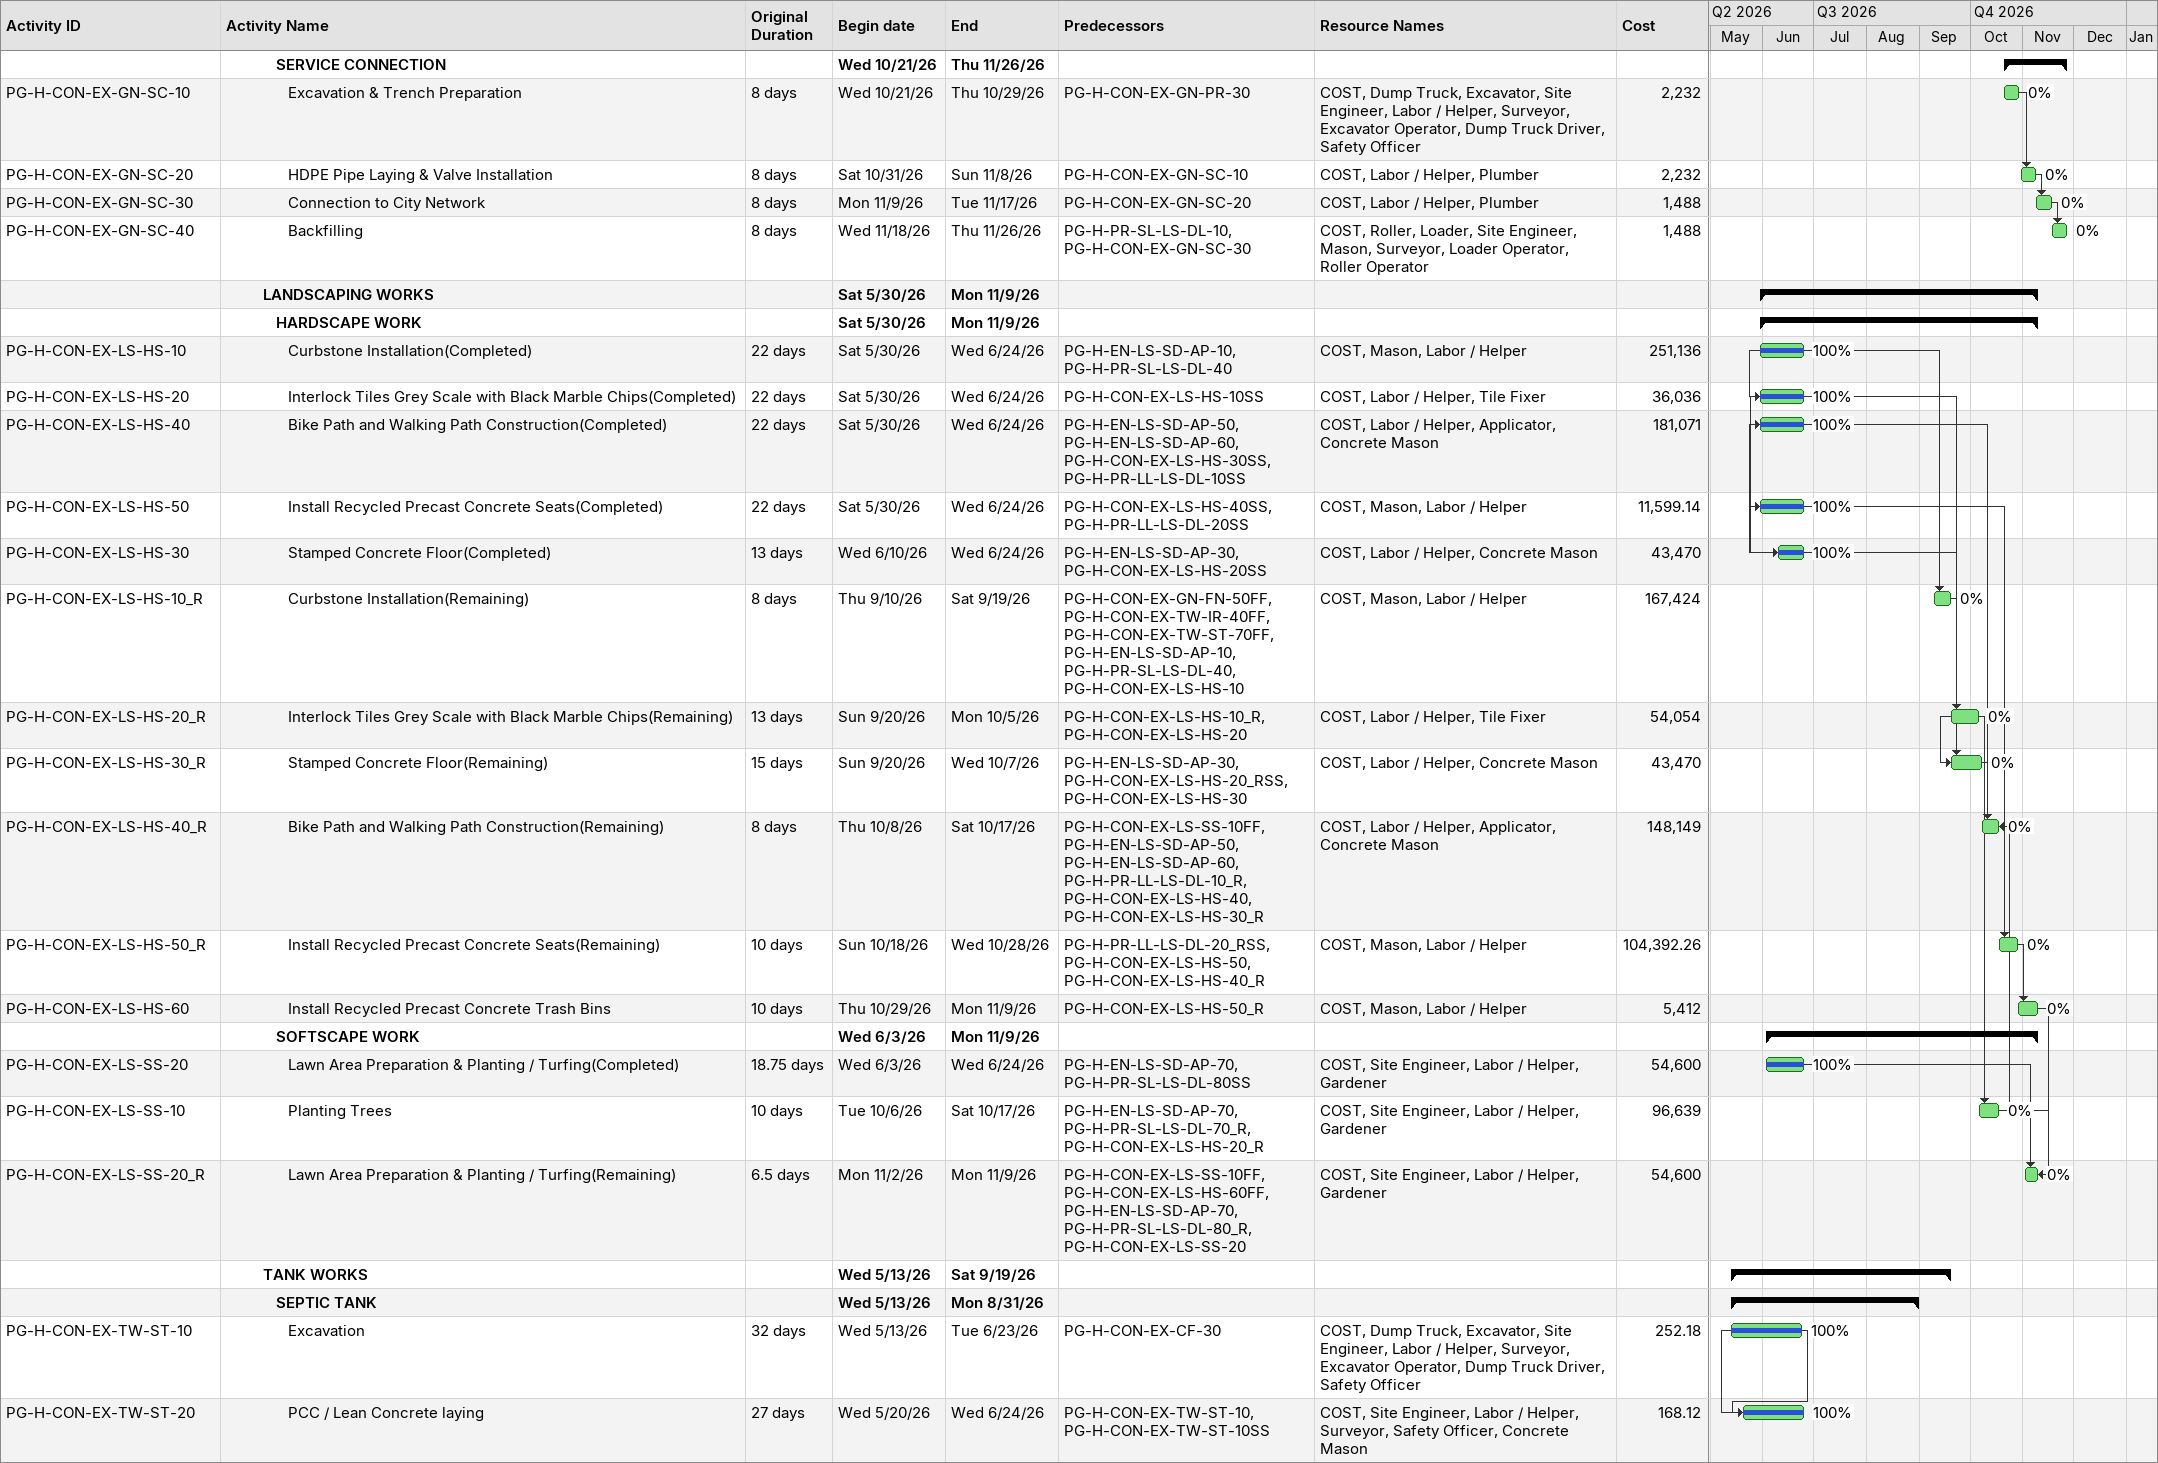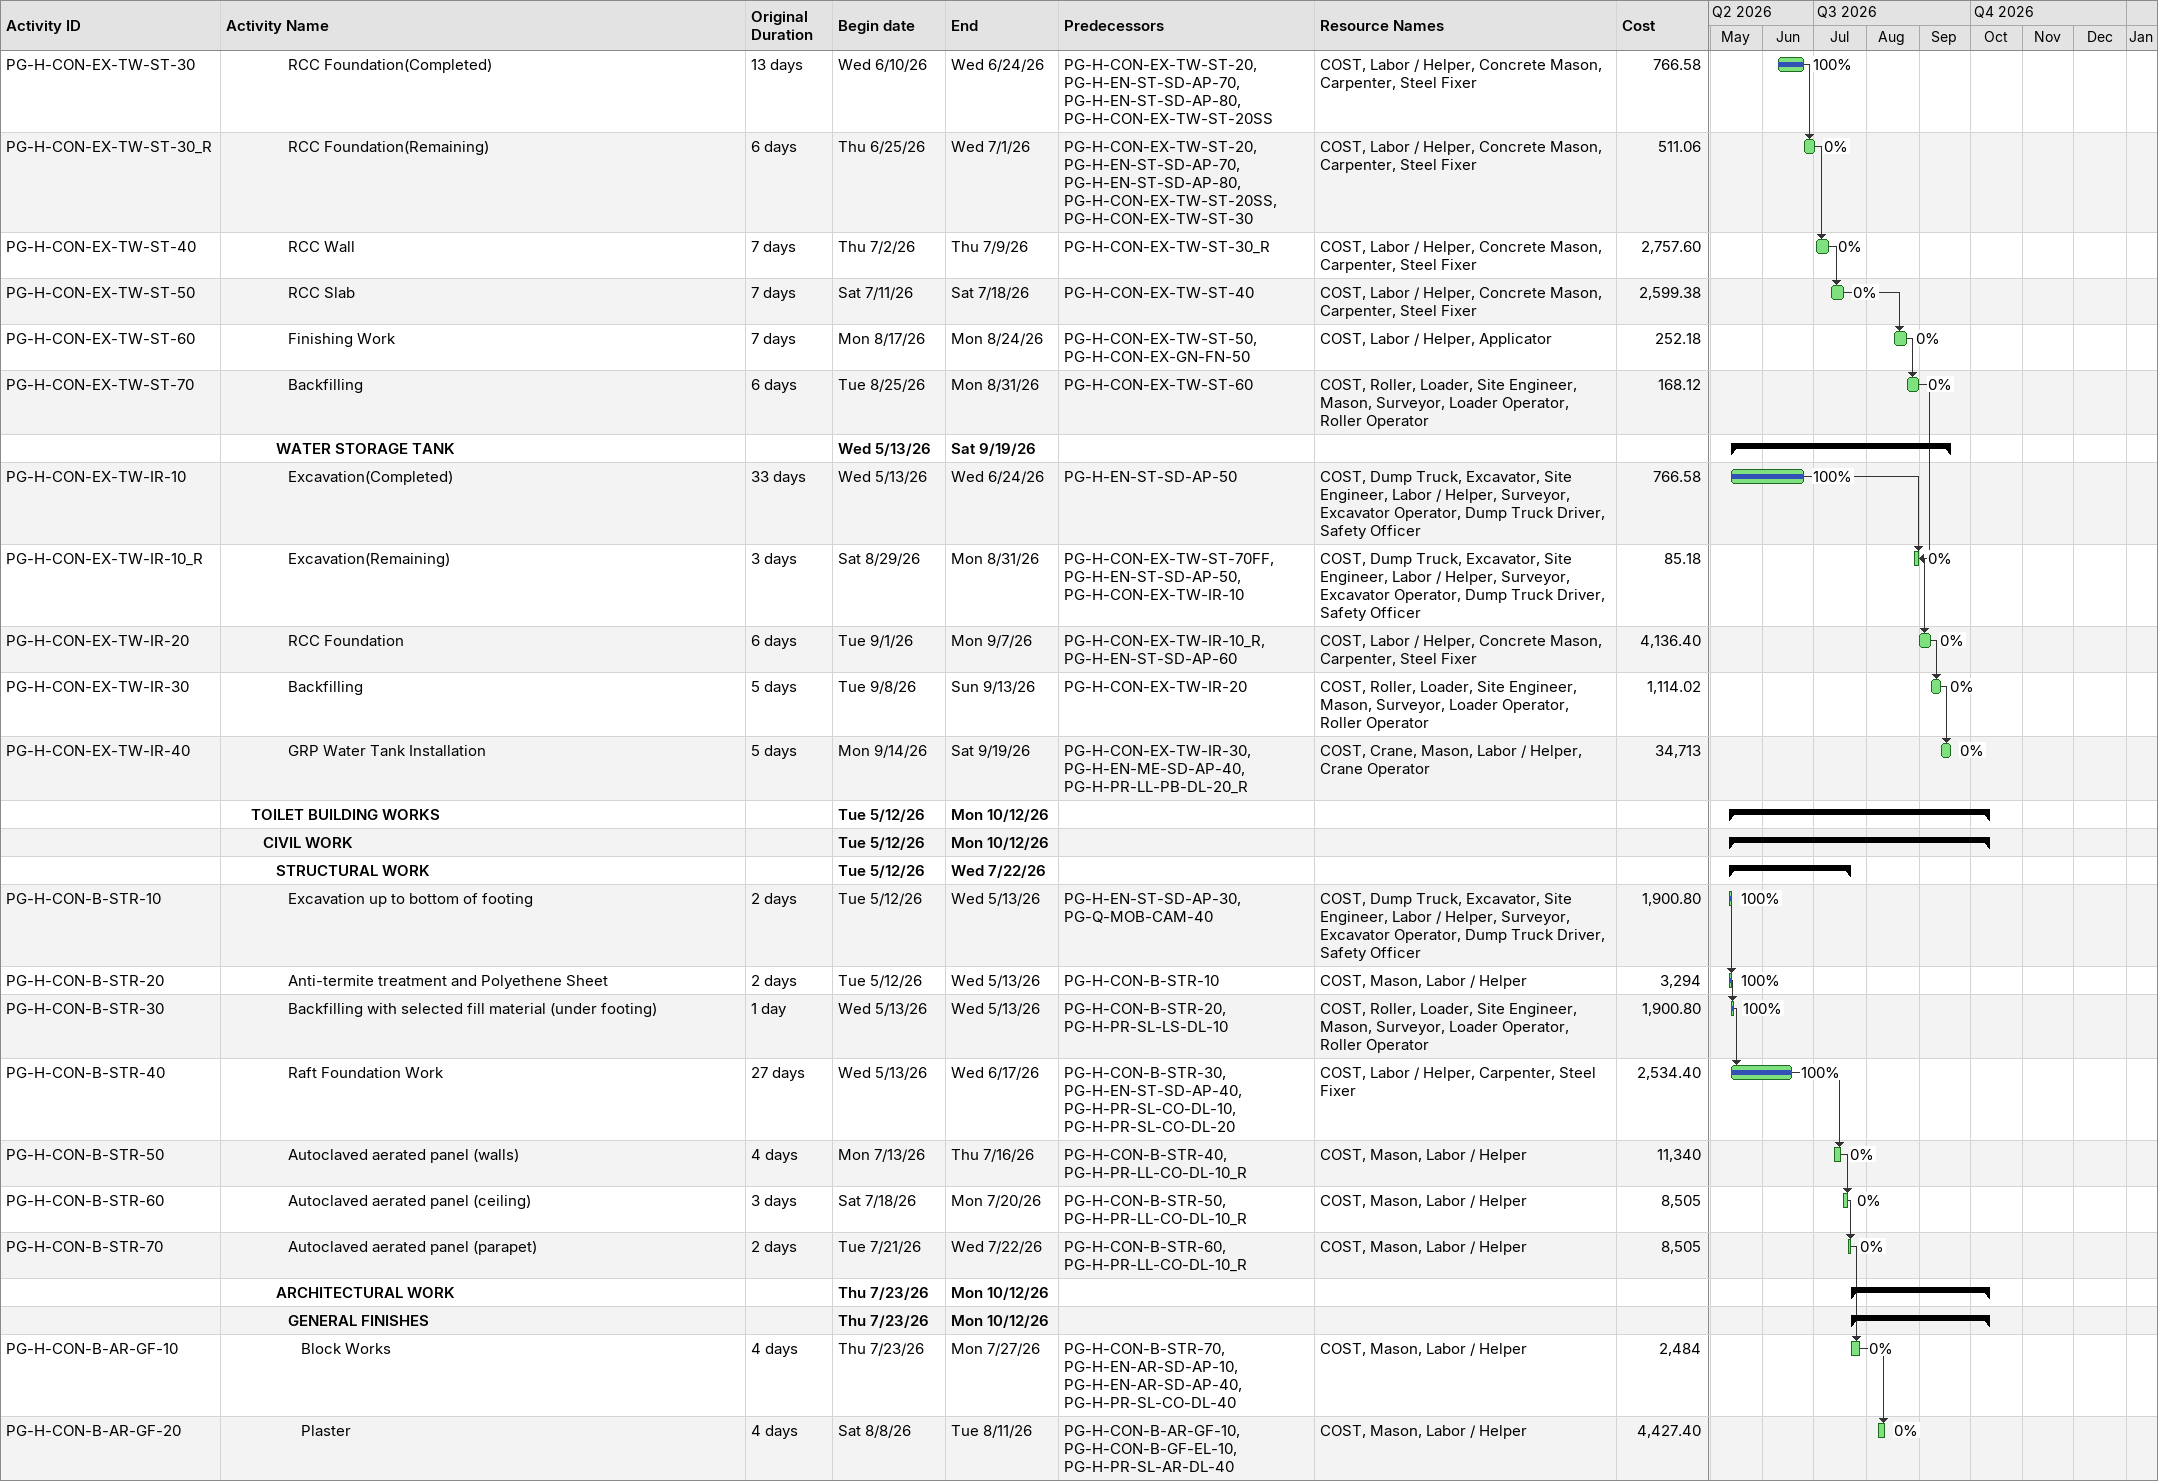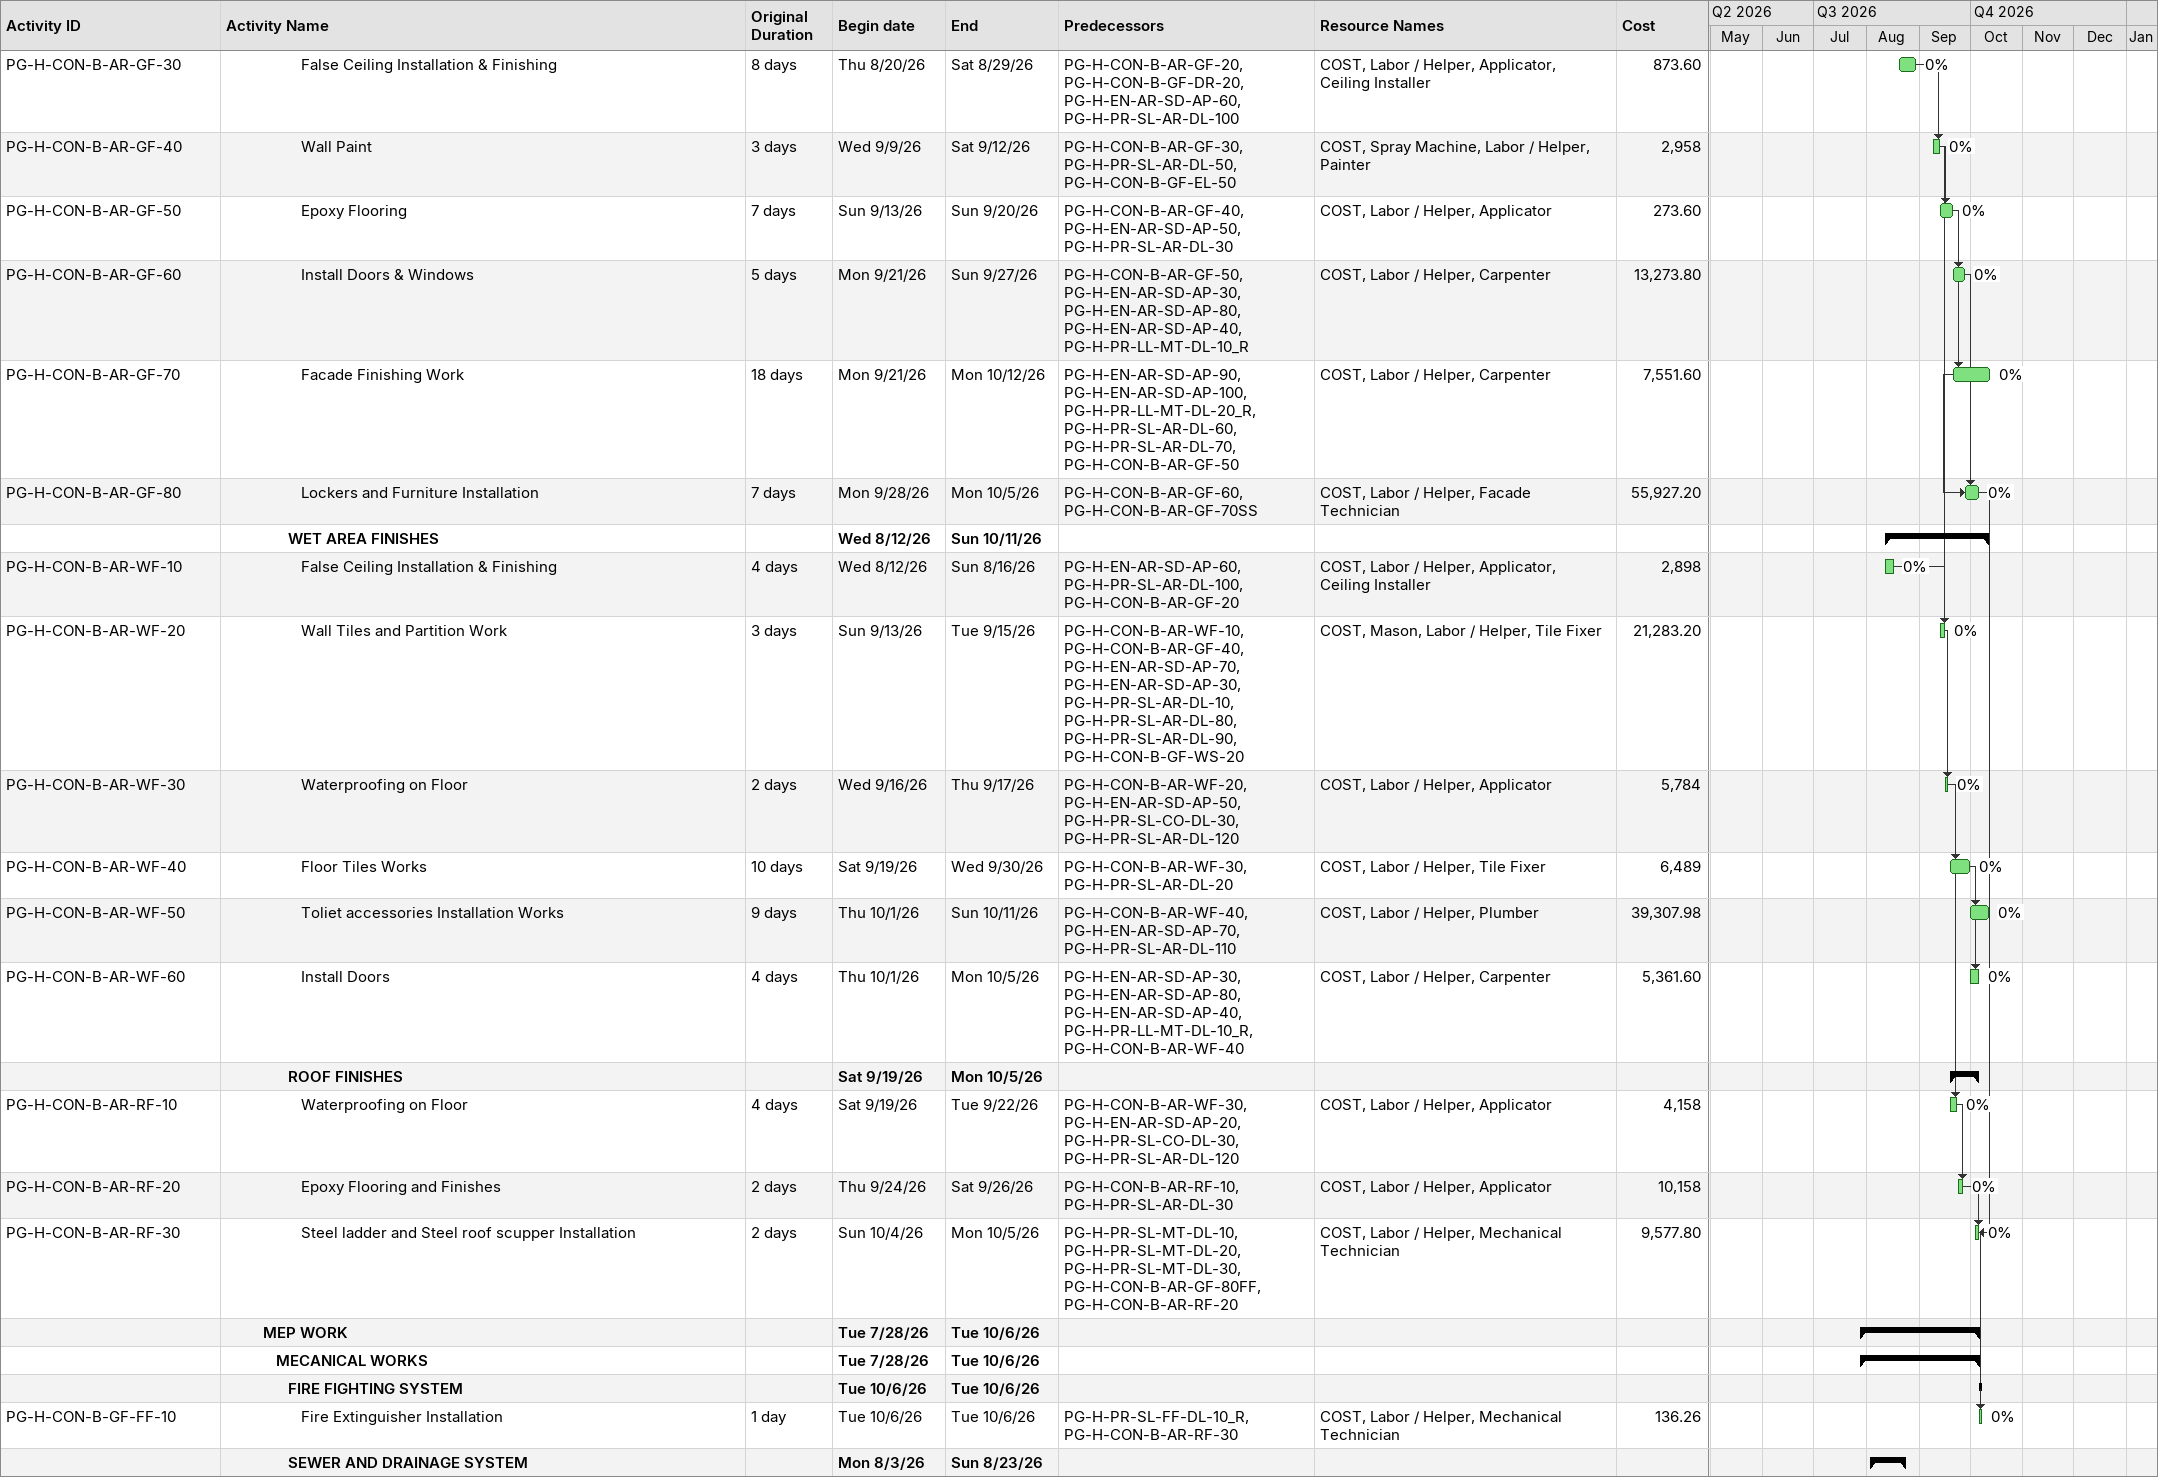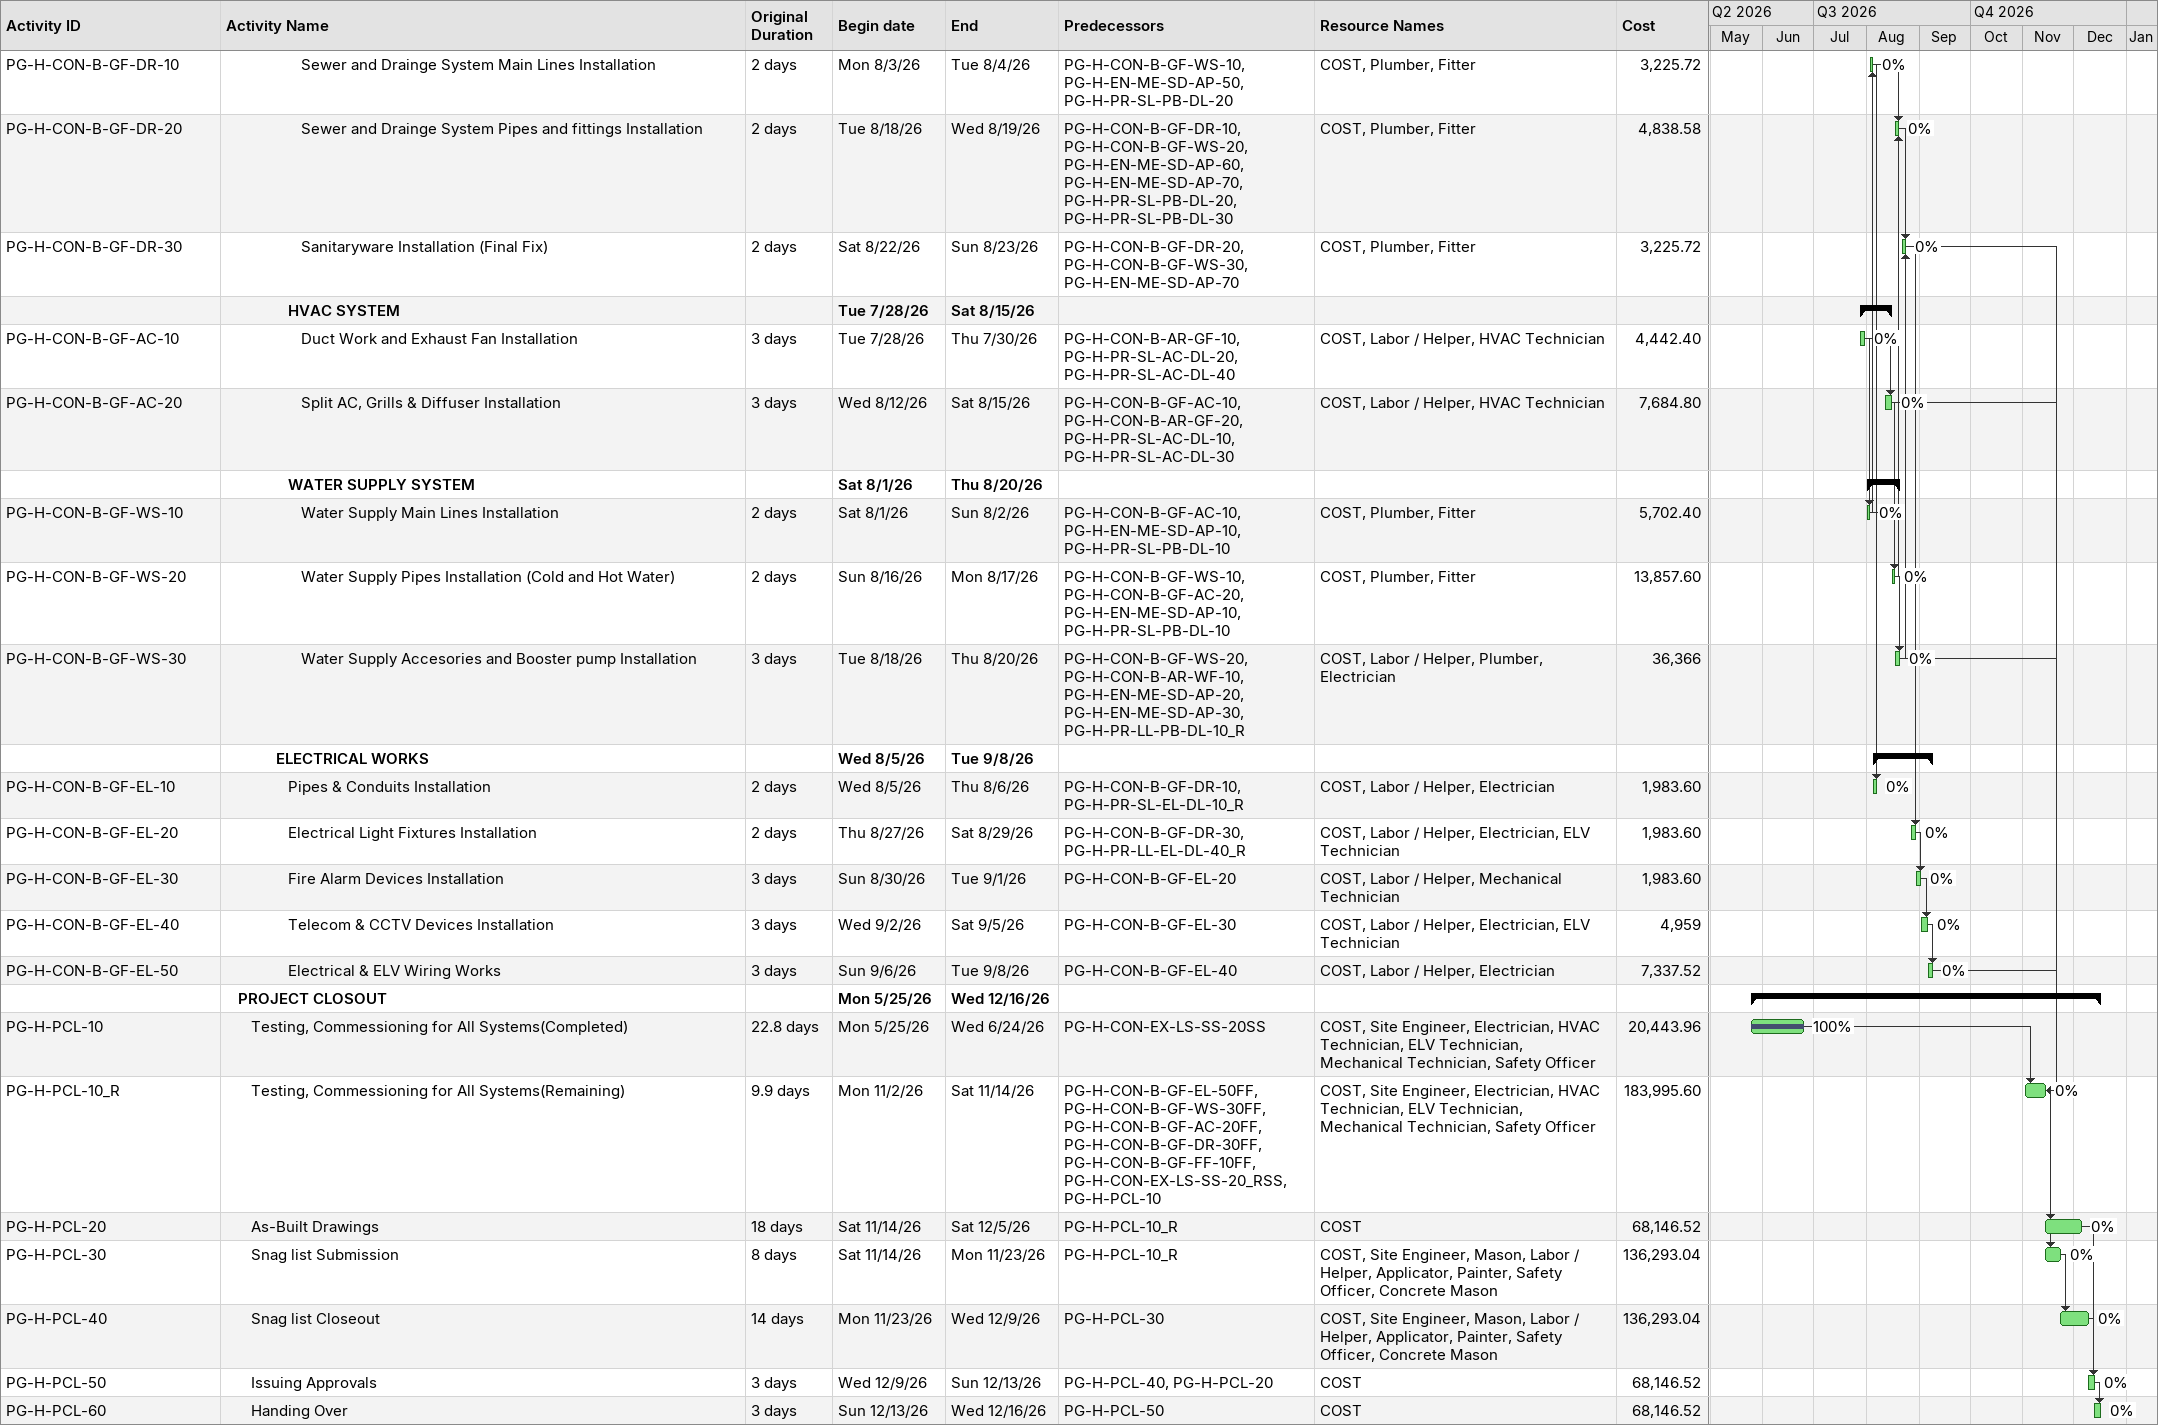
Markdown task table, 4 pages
| ID | Level | Task | Original duration | Start | Finish | Predecessors | Resources | % complete | Cost |
|---|---|---|---|---|---|---|---|---|---|
|  | 5 | **SERVICE CONNECTION** |  | 2026-10-21 | 2026-11-26 |  |  |  |  |
| PG-H-CON-EX-GN-SC-10 | 6 | Excavation & Trench Preparation | 8d | 2026-10-21 | 2026-10-29 | PG-H-CON-EX-GN-PR-30 | COST, Dump Truck, Excavator, Site Engineer, Labor / Helper, Surveyor, Excavator Operator, Dump Truck Driver, Safety Officer | 0 | 2232 |
| PG-H-CON-EX-GN-SC-20 | 6 | HDPE Pipe Laying & Valve Installation | 8d | 2026-10-31 | 2026-11-08 | PG-H-CON-EX-GN-SC-10 | COST, Labor / Helper, Plumber | 0 | 2232 |
| PG-H-CON-EX-GN-SC-30 | 6 | Connection to City Network | 8d | 2026-11-09 | 2026-11-17 | PG-H-CON-EX-GN-SC-20 | COST, Labor / Helper, Plumber | 0 | 1488 |
| PG-H-CON-EX-GN-SC-40 | 6 | Backfilling | 8d | 2026-11-18 | 2026-11-26 | PG-H-PR-SL-LS-DL-10, PG-H-CON-EX-GN-SC-30 | COST, Roller, Loader, Site Engineer, Mason, Surveyor, Loader Operator, Roller Operator | 0 | 1488 |
|  | 4 | **LANDSCAPING WORKS** |  | 2026-05-30 | 2026-11-09 |  |  |  |  |
|  | 5 | **HARDSCAPE WORK** |  | 2026-05-30 | 2026-11-09 |  |  |  |  |
| PG-H-CON-EX-LS-HS-10 | 6 | Curbstone Installation(Completed) | 22d | 2026-05-30 | 2026-06-24 | PG-H-EN-LS-SD-AP-10, PG-H-PR-SL-LS-DL-40 | COST, Mason, Labor / Helper | 100 | 251136 |
| PG-H-CON-EX-LS-HS-20 | 6 | Interlock Tiles Grey Scale with Black Marble Chips(Completed) | 22d | 2026-05-30 | 2026-06-24 | PG-H-CON-EX-LS-HS-10SS | COST, Labor / Helper, Tile Fixer | 100 | 36036 |
| PG-H-CON-EX-LS-HS-40 | 6 | Bike Path and Walking Path Construction(Completed) | 22d | 2026-05-30 | 2026-06-24 | PG-H-EN-LS-SD-AP-50, PG-H-EN-LS-SD-AP-60, PG-H-CON-EX-LS-HS-30SS, PG-H-PR-LL-LS-DL-10SS | COST, Labor / Helper, Applicator, Concrete Mason | 100 | 181071 |
| PG-H-CON-EX-LS-HS-50 | 6 | Install Recycled Precast Concrete Seats(Completed) | 22d | 2026-05-30 | 2026-06-24 | PG-H-CON-EX-LS-HS-40SS, PG-H-PR-LL-LS-DL-20SS | COST, Mason, Labor / Helper | 100 | 11599.14 |
| PG-H-CON-EX-LS-HS-30 | 6 | Stamped Concrete Floor(Completed) | 13d | 2026-06-10 | 2026-06-24 | PG-H-EN-LS-SD-AP-30, PG-H-CON-EX-LS-HS-20SS | COST, Labor / Helper, Concrete Mason | 100 | 43470 |
| PG-H-CON-EX-LS-HS-10_R | 6 | Curbstone Installation(Remaining) | 8d | 2026-09-10 | 2026-09-19 | PG-H-CON-EX-GN-FN-50FF, PG-H-CON-EX-TW-IR-40FF, PG-H-CON-EX-TW-ST-70FF, PG-H-EN-LS-SD-AP-10, PG-H-PR-SL-LS-DL-40, PG-H-CON-EX-LS-HS-10 | COST, Mason, Labor / Helper | 0 | 167424 |
| PG-H-CON-EX-LS-HS-20_R | 6 | Interlock Tiles Grey Scale with Black Marble Chips(Remaining) | 13d | 2026-09-20 | 2026-10-05 | PG-H-CON-EX-LS-HS-10_R, PG-H-CON-EX-LS-HS-20 | COST, Labor / Helper, Tile Fixer | 0 | 54054 |
| PG-H-CON-EX-LS-HS-30_R | 6 | Stamped Concrete Floor(Remaining) | 15d | 2026-09-20 | 2026-10-07 | PG-H-EN-LS-SD-AP-30, PG-H-CON-EX-LS-HS-20_RSS, PG-H-CON-EX-LS-HS-30 | COST, Labor / Helper, Concrete Mason | 0 | 43470 |
| PG-H-CON-EX-LS-HS-40_R | 6 | Bike Path and Walking Path Construction(Remaining) | 8d | 2026-10-08 | 2026-10-17 | PG-H-CON-EX-LS-SS-10FF, PG-H-EN-LS-SD-AP-50, PG-H-EN-LS-SD-AP-60, PG-H-PR-LL-LS-DL-10_R, PG-H-CON-EX-LS-HS-40, PG-H-CON-EX-LS-HS-30_R | COST, Labor / Helper, Applicator, Concrete Mason | 0 | 148149 |
| PG-H-CON-EX-LS-HS-50_R | 6 | Install Recycled Precast Concrete Seats(Remaining) | 10d | 2026-10-18 | 2026-10-28 | PG-H-PR-LL-LS-DL-20_RSS, PG-H-CON-EX-LS-HS-50, PG-H-CON-EX-LS-HS-40_R | COST, Mason, Labor / Helper | 0 | 104392.26 |
| PG-H-CON-EX-LS-HS-60 | 6 | Install Recycled Precast Concrete Trash Bins | 10d | 2026-10-29 | 2026-11-09 | PG-H-CON-EX-LS-HS-50_R | COST, Mason, Labor / Helper | 0 | 5412 |
|  | 5 | **SOFTSCAPE WORK** |  | 2026-06-03 | 2026-11-09 |  |  |  |  |
| PG-H-CON-EX-LS-SS-20 | 6 | Lawn Area Preparation & Planting / Turfing(Completed) | 18.75d | 2026-06-03 | 2026-06-24 | PG-H-EN-LS-SD-AP-70, PG-H-PR-SL-LS-DL-80SS | COST, Site Engineer, Labor / Helper, Gardener | 100 | 54600 |
| PG-H-CON-EX-LS-SS-10 | 6 | Planting Trees | 10d | 2026-10-06 | 2026-10-17 | PG-H-EN-LS-SD-AP-70, PG-H-PR-SL-LS-DL-70_R, PG-H-CON-EX-LS-HS-20_R | COST, Site Engineer, Labor / Helper, Gardener | 0 | 96639 |
| PG-H-CON-EX-LS-SS-20_R | 6 | Lawn Area Preparation & Planting / Turfing(Remaining) | 6.5d | 2026-11-02 | 2026-11-09 | PG-H-CON-EX-LS-SS-10FF, PG-H-CON-EX-LS-HS-60FF, PG-H-EN-LS-SD-AP-70, PG-H-PR-SL-LS-DL-80_R, PG-H-CON-EX-LS-SS-20 | COST, Site Engineer, Labor / Helper, Gardener | 0 | 54600 |
|  | 4 | **TANK WORKS** |  | 2026-05-13 | 2026-09-19 |  |  |  |  |
|  | 5 | **SEPTIC TANK** |  | 2026-05-13 | 2026-08-31 |  |  |  |  |
| PG-H-CON-EX-TW-ST-10 | 6 | Excavation | 32d | 2026-05-13 | 2026-06-23 | PG-H-CON-EX-CF-30 | COST, Dump Truck, Excavator, Site Engineer, Labor / Helper, Surveyor, Excavator Operator, Dump Truck Driver, Safety Officer | 100 | 252.18 |
| PG-H-CON-EX-TW-ST-20 | 6 | PCC / Lean Concrete laying | 27d | 2026-05-20 | 2026-06-24 | PG-H-CON-EX-TW-ST-10, PG-H-CON-EX-TW-ST-10SS | COST, Site Engineer, Labor / Helper, Surveyor, Safety Officer, Concrete Mason | 100 | 168.12 |
| PG-H-CON-EX-TW-ST-30 | 6 | RCC Foundation(Completed) | 13d | 2026-06-10 | 2026-06-24 | PG-H-CON-EX-TW-ST-20, PG-H-EN-ST-SD-AP-70, PG-H-EN-ST-SD-AP-80, PG-H-CON-EX-TW-ST-20SS | COST, Labor / Helper, Concrete Mason, Carpenter, Steel Fixer | 100 | 766.58 |
| PG-H-CON-EX-TW-ST-30_R | 6 | RCC Foundation(Remaining) | 6d | 2026-06-25 | 2026-07-01 | PG-H-CON-EX-TW-ST-20, PG-H-EN-ST-SD-AP-70, PG-H-EN-ST-SD-AP-80, PG-H-CON-EX-TW-ST-20SS, PG-H-CON-EX-TW-ST-30 | COST, Labor / Helper, Concrete Mason, Carpenter, Steel Fixer | 0 | 511.06 |
| PG-H-CON-EX-TW-ST-40 | 6 | RCC Wall | 7d | 2026-07-02 | 2026-07-09 | PG-H-CON-EX-TW-ST-30_R | COST, Labor / Helper, Concrete Mason, Carpenter, Steel Fixer | 0 | 2757.60 |
| PG-H-CON-EX-TW-ST-50 | 6 | RCC Slab | 7d | 2026-07-11 | 2026-07-18 | PG-H-CON-EX-TW-ST-40 | COST, Labor / Helper, Concrete Mason, Carpenter, Steel Fixer | 0 | 2599.38 |
| PG-H-CON-EX-TW-ST-60 | 6 | Finishing Work | 7d | 2026-08-17 | 2026-08-24 | PG-H-CON-EX-TW-ST-50, PG-H-CON-EX-GN-FN-50 | COST, Labor / Helper, Applicator | 0 | 252.18 |
| PG-H-CON-EX-TW-ST-70 | 6 | Backfilling | 6d | 2026-08-25 | 2026-08-31 | PG-H-CON-EX-TW-ST-60 | COST, Roller, Loader, Site Engineer, Mason, Surveyor, Loader Operator, Roller Operator | 0 | 168.12 |
|  | 5 | **WATER STORAGE TANK** |  | 2026-05-13 | 2026-09-19 |  |  |  |  |
| PG-H-CON-EX-TW-IR-10 | 6 | Excavation(Completed) | 33d | 2026-05-13 | 2026-06-24 | PG-H-EN-ST-SD-AP-50 | COST, Dump Truck, Excavator, Site Engineer, Labor / Helper, Surveyor, Excavator Operator, Dump Truck Driver, Safety Officer | 100 | 766.58 |
| PG-H-CON-EX-TW-IR-10_R | 6 | Excavation(Remaining) | 3d | 2026-08-29 | 2026-08-31 | PG-H-CON-EX-TW-ST-70FF, PG-H-EN-ST-SD-AP-50, PG-H-CON-EX-TW-IR-10 | COST, Dump Truck, Excavator, Site Engineer, Labor / Helper, Surveyor, Excavator Operator, Dump Truck Driver, Safety Officer | 0 | 85.18 |
| PG-H-CON-EX-TW-IR-20 | 6 | RCC Foundation | 6d | 2026-09-01 | 2026-09-07 | PG-H-CON-EX-TW-IR-10_R, PG-H-EN-ST-SD-AP-60 | COST, Labor / Helper, Concrete Mason, Carpenter, Steel Fixer | 0 | 4136.40 |
| PG-H-CON-EX-TW-IR-30 | 6 | Backfilling | 5d | 2026-09-08 | 2026-09-13 | PG-H-CON-EX-TW-IR-20 | COST, Roller, Loader, Site Engineer, Mason, Surveyor, Loader Operator, Roller Operator | 0 | 1114.02 |
| PG-H-CON-EX-TW-IR-40 | 6 | GRP Water Tank Installation | 5d | 2026-09-14 | 2026-09-19 | PG-H-CON-EX-TW-IR-30, PG-H-EN-ME-SD-AP-40, PG-H-PR-LL-PB-DL-20_R | COST, Crane, Mason, Labor / Helper, Crane Operator | 0 | 34713 |
|  | 3 | **TOILET BUILDING WORKS** |  | 2026-05-12 | 2026-10-12 |  |  |  |  |
|  | 4 | **CIVIL WORK** |  | 2026-05-12 | 2026-10-12 |  |  |  |  |
|  | 5 | **STRUCTURAL WORK** |  | 2026-05-12 | 2026-07-22 |  |  |  |  |
| PG-H-CON-B-STR-10 | 6 | Excavation up to bottom of footing | 2d | 2026-05-12 | 2026-05-13 | PG-H-EN-ST-SD-AP-30, PG-Q-MOB-CAM-40 | COST, Dump Truck, Excavator, Site Engineer, Labor / Helper, Surveyor, Excavator Operator, Dump Truck Driver, Safety Officer | 100 | 1900.80 |
| PG-H-CON-B-STR-20 | 6 | Anti-termite treatment and Polyethene Sheet | 2d | 2026-05-12 | 2026-05-13 | PG-H-CON-B-STR-10 | COST, Mason, Labor / Helper | 100 | 3294 |
| PG-H-CON-B-STR-30 | 6 | Backfilling with selected fill material (under footing) | 1d | 2026-05-13 | 2026-05-13 | PG-H-CON-B-STR-20, PG-H-PR-SL-LS-DL-10 | COST, Roller, Loader, Site Engineer, Mason, Surveyor, Loader Operator, Roller Operator | 100 | 1900.80 |
| PG-H-CON-B-STR-40 | 6 | Raft Foundation Work | 27d | 2026-05-13 | 2026-06-17 | PG-H-CON-B-STR-30, PG-H-EN-ST-SD-AP-40, PG-H-PR-SL-CO-DL-10, PG-H-PR-SL-CO-DL-20 | COST, Labor / Helper, Carpenter, Steel Fixer | 100 | 2534.40 |
| PG-H-CON-B-STR-50 | 6 | Autoclaved aerated panel (walls) | 4d | 2026-07-13 | 2026-07-16 | PG-H-CON-B-STR-40, PG-H-PR-LL-CO-DL-10_R | COST, Mason, Labor / Helper | 0 | 11340 |
| PG-H-CON-B-STR-60 | 6 | Autoclaved aerated panel (ceiling) | 3d | 2026-07-18 | 2026-07-20 | PG-H-CON-B-STR-50, PG-H-PR-LL-CO-DL-10_R | COST, Mason, Labor / Helper | 0 | 8505 |
| PG-H-CON-B-STR-70 | 6 | Autoclaved aerated panel (parapet) | 2d | 2026-07-21 | 2026-07-22 | PG-H-CON-B-STR-60, PG-H-PR-LL-CO-DL-10_R | COST, Mason, Labor / Helper | 0 | 8505 |
|  | 5 | **ARCHITECTURAL WORK** |  | 2026-07-23 | 2026-10-12 |  |  |  |  |
|  | 6 | **GENERAL FINISHES** |  | 2026-07-23 | 2026-10-12 |  |  |  |  |
| PG-H-CON-B-AR-GF-10 | 7 | Block Works | 4d | 2026-07-23 | 2026-07-27 | PG-H-CON-B-STR-70, PG-H-EN-AR-SD-AP-10, PG-H-EN-AR-SD-AP-40, PG-H-PR-SL-CO-DL-40 | COST, Mason, Labor / Helper | 0 | 2484 |
| PG-H-CON-B-AR-GF-20 | 7 | Plaster | 4d | 2026-08-08 | 2026-08-11 | PG-H-CON-B-AR-GF-10, PG-H-CON-B-GF-EL-10, PG-H-PR-SL-AR-DL-40 | COST, Mason, Labor / Helper | 0 | 4427.40 |
| PG-H-CON-B-AR-GF-30 | 7 | False Ceiling Installation & Finishing | 8d | 2026-08-20 | 2026-08-29 | PG-H-CON-B-AR-GF-20, PG-H-CON-B-GF-DR-20, PG-H-EN-AR-SD-AP-60, PG-H-PR-SL-AR-DL-100 | COST, Labor / Helper, Applicator, Ceiling Installer | 0 | 873.60 |
| PG-H-CON-B-AR-GF-40 | 7 | Wall Paint | 3d | 2026-09-09 | 2026-09-12 | PG-H-CON-B-AR-GF-30, PG-H-PR-SL-AR-DL-50, PG-H-CON-B-GF-EL-50 | COST, Spray Machine, Labor / Helper, Painter | 0 | 2958 |
| PG-H-CON-B-AR-GF-50 | 7 | Epoxy Flooring | 7d | 2026-09-13 | 2026-09-20 | PG-H-CON-B-AR-GF-40, PG-H-EN-AR-SD-AP-50, PG-H-PR-SL-AR-DL-30 | COST, Labor / Helper, Applicator | 0 | 273.60 |
| PG-H-CON-B-AR-GF-60 | 7 | Install Doors & Windows | 5d | 2026-09-21 | 2026-09-27 | PG-H-CON-B-AR-GF-50, PG-H-EN-AR-SD-AP-30, PG-H-EN-AR-SD-AP-80, PG-H-EN-AR-SD-AP-40, PG-H-PR-LL-MT-DL-10_R | COST, Labor / Helper, Carpenter | 0 | 13273.80 |
| PG-H-CON-B-AR-GF-70 | 7 | Facade Finishing Work | 18d | 2026-09-21 | 2026-10-12 | PG-H-EN-AR-SD-AP-90, PG-H-EN-AR-SD-AP-100, PG-H-PR-LL-MT-DL-20_R, PG-H-PR-SL-AR-DL-60, PG-H-PR-SL-AR-DL-70, PG-H-CON-B-AR-GF-50 | COST, Labor / Helper, Carpenter | 0 | 7551.60 |
| PG-H-CON-B-AR-GF-80 | 7 | Lockers and Furniture Installation | 7d | 2026-09-28 | 2026-10-05 | PG-H-CON-B-AR-GF-60, PG-H-CON-B-AR-GF-70SS | COST, Labor / Helper, Facade Technician | 0 | 55927.20 |
|  | 6 | **WET AREA FINISHES** |  | 2026-08-12 | 2026-10-11 |  |  |  |  |
| PG-H-CON-B-AR-WF-10 | 7 | False Ceiling Installation & Finishing | 4d | 2026-08-12 | 2026-08-16 | PG-H-EN-AR-SD-AP-60, PG-H-PR-SL-AR-DL-100, PG-H-CON-B-AR-GF-20 | COST, Labor / Helper, Applicator, Ceiling Installer | 0 | 2898 |
| PG-H-CON-B-AR-WF-20 | 7 | Wall Tiles and Partition Work | 3d | 2026-09-13 | 2026-09-15 | PG-H-CON-B-AR-WF-10, PG-H-CON-B-AR-GF-40, PG-H-EN-AR-SD-AP-70, PG-H-EN-AR-SD-AP-30, PG-H-PR-SL-AR-DL-10, PG-H-PR-SL-AR-DL-80, PG-H-PR-SL-AR-DL-90, PG-H-CON-B-GF-WS-20 | COST, Mason, Labor / Helper, Tile Fixer | 0 | 21283.20 |
| PG-H-CON-B-AR-WF-30 | 7 | Waterproofing on Floor | 2d | 2026-09-16 | 2026-09-17 | PG-H-CON-B-AR-WF-20, PG-H-EN-AR-SD-AP-50, PG-H-PR-SL-CO-DL-30, PG-H-PR-SL-AR-DL-120 | COST, Labor / Helper, Applicator | 0 | 5784 |
| PG-H-CON-B-AR-WF-40 | 7 | Floor Tiles Works | 10d | 2026-09-19 | 2026-09-30 | PG-H-CON-B-AR-WF-30, PG-H-PR-SL-AR-DL-20 | COST, Labor / Helper, Tile Fixer | 0 | 6489 |
| PG-H-CON-B-AR-WF-50 | 7 | Toliet accessories Installation Works | 9d | 2026-10-01 | 2026-10-11 | PG-H-CON-B-AR-WF-40, PG-H-EN-AR-SD-AP-70, PG-H-PR-SL-AR-DL-110 | COST, Labor / Helper, Plumber | 0 | 39307.98 |
| PG-H-CON-B-AR-WF-60 | 7 | Install Doors | 4d | 2026-10-01 | 2026-10-05 | PG-H-EN-AR-SD-AP-30, PG-H-EN-AR-SD-AP-80, PG-H-EN-AR-SD-AP-40, PG-H-PR-LL-MT-DL-10_R, PG-H-CON-B-AR-WF-40 | COST, Labor / Helper, Carpenter | 0 | 5361.60 |
|  | 6 | **ROOF FINISHES** |  | 2026-09-19 | 2026-10-05 |  |  |  |  |
| PG-H-CON-B-AR-RF-10 | 7 | Waterproofing on Floor | 4d | 2026-09-19 | 2026-09-22 | PG-H-CON-B-AR-WF-30, PG-H-EN-AR-SD-AP-20, PG-H-PR-SL-CO-DL-30, PG-H-PR-SL-AR-DL-120 | COST, Labor / Helper, Applicator | 0 | 4158 |
| PG-H-CON-B-AR-RF-20 | 7 | Epoxy Flooring and Finishes | 2d | 2026-09-24 | 2026-09-26 | PG-H-CON-B-AR-RF-10, PG-H-PR-SL-AR-DL-30 | COST, Labor / Helper, Applicator | 0 | 10158 |
| PG-H-CON-B-AR-RF-30 | 7 | Steel ladder and Steel roof scupper Installation | 2d | 2026-10-04 | 2026-10-05 | PG-H-PR-SL-MT-DL-10, PG-H-PR-SL-MT-DL-20, PG-H-PR-SL-MT-DL-30, PG-H-CON-B-AR-GF-80FF, PG-H-CON-B-AR-RF-20 | COST, Labor / Helper, Mechanical Technician | 0 | 9577.80 |
|  | 4 | **MEP WORK** |  | 2026-07-28 | 2026-10-06 |  |  |  |  |
|  | 5 | **MECANICAL WORKS** |  | 2026-07-28 | 2026-10-06 |  |  |  |  |
|  | 6 | **FIRE FIGHTING SYSTEM** |  | 2026-10-06 | 2026-10-06 |  |  |  |  |
| PG-H-CON-B-GF-FF-10 | 7 | Fire Extinguisher Installation | 1d | 2026-10-06 | 2026-10-06 | PG-H-PR-SL-FF-DL-10_R, PG-H-CON-B-AR-RF-30 | COST, Labor / Helper, Mechanical Technician | 0 | 136.26 |
|  | 6 | **SEWER AND DRAINAGE SYSTEM** |  | 2026-08-03 | 2026-08-23 |  |  |  |  |
| PG-H-CON-B-GF-DR-10 | 7 | Sewer and Drainge System Main Lines Installation | 2d | 2026-08-03 | 2026-08-04 | PG-H-CON-B-GF-WS-10, PG-H-EN-ME-SD-AP-50, PG-H-PR-SL-PB-DL-20 | COST, Plumber, Fitter | 0 | 3225.72 |
| PG-H-CON-B-GF-DR-20 | 7 | Sewer and Drainge System Pipes and fittings Installation | 2d | 2026-08-18 | 2026-08-19 | PG-H-CON-B-GF-DR-10, PG-H-CON-B-GF-WS-20, PG-H-EN-ME-SD-AP-60, PG-H-EN-ME-SD-AP-70, PG-H-PR-SL-PB-DL-20, PG-H-PR-SL-PB-DL-30 | COST, Plumber, Fitter | 0 | 4838.58 |
| PG-H-CON-B-GF-DR-30 | 7 | Sanitaryware Installation (Final Fix) | 2d | 2026-08-22 | 2026-08-23 | PG-H-CON-B-GF-DR-20, PG-H-CON-B-GF-WS-30, PG-H-EN-ME-SD-AP-70 | COST, Plumber, Fitter | 0 | 3225.72 |
|  | 6 | **HVAC SYSTEM** |  | 2026-07-28 | 2026-08-15 |  |  |  |  |
| PG-H-CON-B-GF-AC-10 | 7 | Duct Work and Exhaust Fan Installation | 3d | 2026-07-28 | 2026-07-30 | PG-H-CON-B-AR-GF-10, PG-H-PR-SL-AC-DL-20, PG-H-PR-SL-AC-DL-40 | COST, Labor / Helper, HVAC Technician | 0 | 4442.40 |
| PG-H-CON-B-GF-AC-20 | 7 | Split AC, Grills & Diffuser Installation | 3d | 2026-08-12 | 2026-08-15 | PG-H-CON-B-GF-AC-10, PG-H-CON-B-AR-GF-20, PG-H-PR-SL-AC-DL-10, PG-H-PR-SL-AC-DL-30 | COST, Labor / Helper, HVAC Technician | 0 | 7684.80 |
|  | 6 | **WATER SUPPLY SYSTEM** |  | 2026-08-01 | 2026-08-20 |  |  |  |  |
| PG-H-CON-B-GF-WS-10 | 7 | Water Supply Main Lines Installation | 2d | 2026-08-01 | 2026-08-02 | PG-H-CON-B-GF-AC-10, PG-H-EN-ME-SD-AP-10, PG-H-PR-SL-PB-DL-10 | COST, Plumber, Fitter | 0 | 5702.40 |
| PG-H-CON-B-GF-WS-20 | 7 | Water Supply Pipes Installation (Cold and Hot Water) | 2d | 2026-08-16 | 2026-08-17 | PG-H-CON-B-GF-WS-10, PG-H-CON-B-GF-AC-20, PG-H-EN-ME-SD-AP-10, PG-H-PR-SL-PB-DL-10 | COST, Plumber, Fitter | 0 | 13857.60 |
| PG-H-CON-B-GF-WS-30 | 7 | Water Supply Accesories and Booster pump Installation | 3d | 2026-08-18 | 2026-08-20 | PG-H-CON-B-GF-WS-20, PG-H-CON-B-AR-WF-10, PG-H-EN-ME-SD-AP-20, PG-H-EN-ME-SD-AP-30, PG-H-PR-LL-PB-DL-10_R | COST, Labor / Helper, Plumber, Electrician | 0 | 36366 |
|  | 5 | **ELECTRICAL WORKS** |  | 2026-08-05 | 2026-09-08 |  |  |  |  |
| PG-H-CON-B-GF-EL-10 | 6 | Pipes & Conduits Installation | 2d | 2026-08-05 | 2026-08-06 | PG-H-CON-B-GF-DR-10, PG-H-PR-SL-EL-DL-10_R | COST, Labor / Helper, Electrician | 0 | 1983.60 |
| PG-H-CON-B-GF-EL-20 | 6 | Electrical Light Fixtures Installation | 2d | 2026-08-27 | 2026-08-29 | PG-H-CON-B-GF-DR-30, PG-H-PR-LL-EL-DL-40_R | COST, Labor / Helper, Electrician, ELV Technician | 0 | 1983.60 |
| PG-H-CON-B-GF-EL-30 | 6 | Fire Alarm Devices Installation | 3d | 2026-08-30 | 2026-09-01 | PG-H-CON-B-GF-EL-20 | COST, Labor / Helper, Mechanical Technician | 0 | 1983.60 |
| PG-H-CON-B-GF-EL-40 | 6 | Telecom & CCTV Devices Installation | 3d | 2026-09-02 | 2026-09-05 | PG-H-CON-B-GF-EL-30 | COST, Labor / Helper, Electrician, ELV Technician | 0 | 4959 |
| PG-H-CON-B-GF-EL-50 | 6 | Electrical & ELV Wiring Works | 3d | 2026-09-06 | 2026-09-08 | PG-H-CON-B-GF-EL-40 | COST, Labor / Helper, Electrician | 0 | 7337.52 |
|  | 2 | **PROJECT CLOSOUT** |  | 2026-05-25 | 2026-12-16 |  |  |  |  |
| PG-H-PCL-10 | 3 | Testing, Commessioning for All Systems(Completed) | 22.8d | 2026-05-25 | 2026-06-24 | PG-H-CON-EX-LS-SS-20SS | COST, Site Engineer, Electrician, HVAC Technician, ELV Technician, Mechanical Technician, Safety Officer | 100 | 20443.96 |
| PG-H-PCL-10_R | 3 | Testing, Commessioning for All Systems(Remaining) | 9.9d | 2026-11-02 | 2026-11-14 | PG-H-CON-B-GF-EL-50FF, PG-H-CON-B-GF-WS-30FF, PG-H-CON-B-GF-AC-20FF, PG-H-CON-B-GF-DR-30FF, PG-H-CON-B-GF-FF-10FF, PG-H-CON-EX-LS-SS-20_RSS, PG-H-PCL-10 | COST, Site Engineer, Electrician, HVAC Technician, ELV Technician, Mechanical Technician, Safety Officer | 0 | 183995.60 |
| PG-H-PCL-20 | 3 | As-Built Drawings | 18d | 2026-11-14 | 2026-12-05 | PG-H-PCL-10_R | COST | 0 | 68146.52 |
| PG-H-PCL-30 | 3 | Snag list Submission | 8d | 2026-11-14 | 2026-11-23 | PG-H-PCL-10_R | COST, Site Engineer, Mason, Labor / Helper, Applicator, Painter, Safety Officer, Concrete Mason | 0 | 136293.04 |
| PG-H-PCL-40 | 3 | Snag list Closeout | 14d | 2026-11-23 | 2026-12-09 | PG-H-PCL-30 | COST, Site Engineer, Mason, Labor / Helper, Applicator, Painter, Safety Officer, Concrete Mason | 0 | 136293.04 |
| PG-H-PCL-50 | 3 | Issuing Approvals | 3d | 2026-12-09 | 2026-12-13 | PG-H-PCL-40, PG-H-PCL-20 | COST | 0 | 68146.52 |
| PG-H-PCL-60 | 3 | Handing Over | 3d | 2026-12-13 | 2026-12-16 | PG-H-PCL-50 | COST | 0 | 68146.52 |
